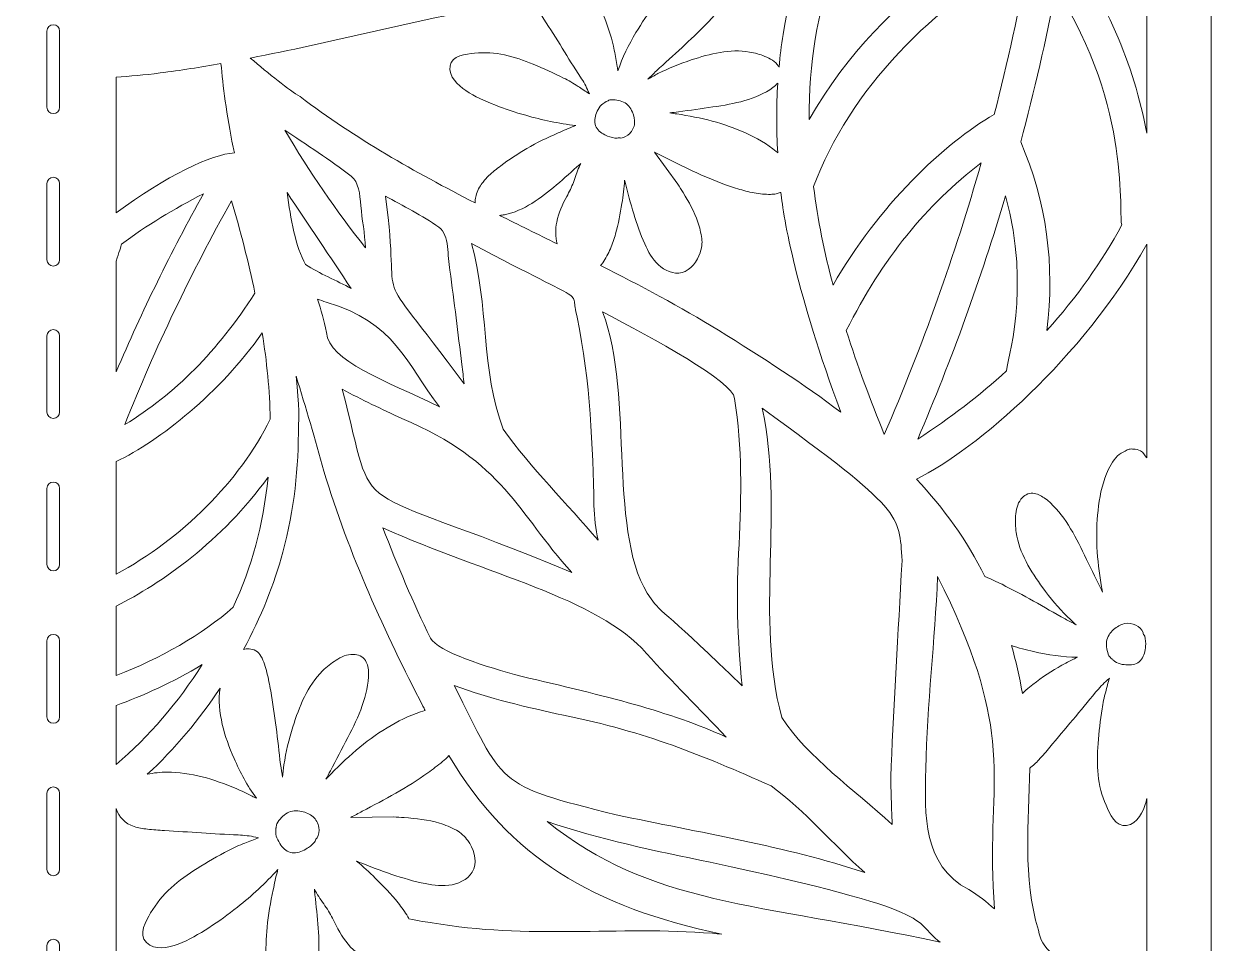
# Model space of a CAD drawing. Header units: inches. Extents: x 0 to 10, y -2 to 5.
# Drawn here: x 7.486 to 10.047, y 0.797 to 2.78 of the extents above; entities that cross this region are included whole.
import ezdxf

# ---------------------------------------------------------------- set-up
doc = ezdxf.new("R2010")
doc.units = ezdxf.units.IN
doc.header["$MEASUREMENT"] = 0
doc.layers.add('_U+0430_U+0440 2', color=7, linetype='Continuous')
doc.layers.add('_U+2018_U+043B_U+043E_U+0439_1', color=7, linetype='Continuous')

# ---------------------------------------------------------------- blocks, each defined once
blk = doc.blocks.new('block 3')
at = {"layer": '_U+0430_U+0440 2', "lineweight": 0}
for points in [[(7.5493, 2.586), (7.5568, 2.586), (7.5629, 2.5921), (7.5629, 2.5996), (7.5629, 2.5996), (7.5629, 2.764), (7.5629, 2.764), (7.5629, 2.7715), (7.5568, 2.7776), (7.5493, 2.7776), (7.5418, 2.7776), (7.5357, 2.7715), (7.5357, 2.764), (7.5357, 2.764), (7.5357, 2.5996), (7.5357, 2.5996), (7.5357, 2.5921), (7.5418, 2.586), (7.5493, 2.586)], [(7.5493, 2.2573), (7.5568, 2.2573), (7.5629, 2.2634), (7.5629, 2.2709), (7.5629, 2.2709), (7.5629, 2.4353), (7.5629, 2.4353), (7.5629, 2.4428), (7.5568, 2.4489), (7.5493, 2.4489), (7.5418, 2.4489), (7.5357, 2.4428), (7.5357, 2.4353), (7.5357, 2.4353), (7.5357, 2.2709), (7.5357, 2.2709), (7.5357, 2.2634), (7.5418, 2.2573), (7.5493, 2.2573)], [(7.5493, 1.9286), (7.5568, 1.9286), (7.5629, 1.9347), (7.5629, 1.9422), (7.5629, 1.9422), (7.5629, 2.1065), (7.5629, 2.1065), (7.5629, 2.1141), (7.5568, 2.1202), (7.5493, 2.1202), (7.5418, 2.1202), (7.5357, 2.1141), (7.5357, 2.1065), (7.5357, 2.1065), (7.5357, 1.9422), (7.5357, 1.9422), (7.5357, 1.9347), (7.5418, 1.9286), (7.5493, 1.9286)], [(7.5493, 1.5999), (7.5568, 1.5999), (7.5629, 1.606), (7.5629, 1.6135), (7.5629, 1.6135), (7.5629, 1.7778), (7.5629, 1.7778), (7.5629, 1.7853), (7.5568, 1.7914), (7.5493, 1.7914), (7.5418, 1.7914), (7.5357, 1.7853), (7.5357, 1.7778), (7.5357, 1.7778), (7.5357, 1.6135), (7.5357, 1.6135), (7.5357, 1.606), (7.5418, 1.5999), (7.5493, 1.5999)], [(7.5493, 1.2711), (7.5568, 1.2711), (7.5629, 1.2772), (7.5629, 1.2848), (7.5629, 1.2848), (7.5629, 1.4491), (7.5629, 1.4491), (7.5629, 1.4566), (7.5568, 1.4627), (7.5493, 1.4627), (7.5418, 1.4627), (7.5357, 1.4566), (7.5357, 1.4491), (7.5357, 1.4491), (7.5357, 1.2848), (7.5357, 1.2848), (7.5357, 1.2772), (7.5418, 1.2711), (7.5493, 1.2711)], [(7.5493, 0.9424), (7.5568, 0.9424), (7.5629, 0.9485), (7.5629, 0.9561), (7.5629, 0.9561), (7.5629, 1.1204), (7.5629, 1.1204), (7.5629, 1.1279), (7.5568, 1.134), (7.5493, 1.134), (7.5418, 1.134), (7.5357, 1.1279), (7.5357, 1.1204), (7.5357, 1.1204), (7.5357, 0.9561), (7.5357, 0.9561), (7.5357, 0.9485), (7.5418, 0.9424), (7.5493, 0.9424)], [(7.5493, 0.6137), (7.5568, 0.6137), (7.5629, 0.6198), (7.5629, 0.6273), (7.5629, 0.6273), (7.5629, 0.7917), (7.5629, 0.7917), (7.5629, 0.7992), (7.5568, 0.8053), (7.5493, 0.8053), (7.5418, 0.8053), (7.5357, 0.7992), (7.5357, 0.7917), (7.5357, 0.7917), (7.5357, 0.6273), (7.5357, 0.6273), (7.5357, 0.6198), (7.5418, 0.6137), (7.5493, 0.6137)]]:
    blk.add_open_spline(points, degree=3, knots=[0, 0, 0, 0, 1, 1, 1, 2, 2, 2, 3, 3, 3, 4, 4, 4, 5, 5, 5, 6, 6, 6, 6], dxfattribs=at)

msp = doc.modelspace()

# ---------------------------------------------------------------- linework, layer by layer
at = {"layer": '_U+2018_U+043B_U+043E_U+0439_1', "lineweight": 0}
msp.add_lwpolyline([(0.047, 5.0313), (0.047, -1.9687), (2.548, -1.9687), (2.548, -1.9687), (7.546, -1.9687), (7.546, -1.9687), (10.047, -1.9687), (10.047, 5.0313), (7.546, 5.0313), (7.546, 5.0313), (2.548, 5.0313), (2.548, 5.0313), (0.047, 5.0313)], dxfattribs=at)
for points, knots in [([(9.692, 3.1804), (9.6847, 3.1214), (9.6764, 3.0626), (9.6669, 3.0041), (9.6281, 3.0028), (9.3433, 2.8611), (9.1798, 2.5734), (9.1792, 2.6967), (9.1976, 2.8011), (9.2331, 2.9068), (9.3443, 3.0272), (9.522, 3.1329), (9.692, 3.1804)], [0, 0, 0, 0, 1, 1, 1, 2, 2, 2, 3, 3, 3, 4, 4, 4, 4]), ([(9.9081, 2.544), (9.8807, 2.6905), (9.8153, 2.8439), (9.7294, 2.9519), (9.743, 3.0315), (9.7545, 3.1116), (9.7641, 3.192), (9.8294, 3.1322), (9.8755, 3.06), (9.9081, 2.9921), (9.9081, 2.9921), (9.9081, 2.544), (9.9081, 2.544)], [0, 0, 0, 0, 1, 1, 1, 2, 2, 2, 3, 3, 3, 4, 4, 4, 4]), ([(8.7057, 2.8536), (8.7013, 2.8597), (8.6964, 2.8656), (8.6912, 2.8712), (8.8016, 2.9064), (8.9084, 2.9483), (9.0087, 2.9913), (9.1026, 3.0264), (9.1812, 3.0677), (9.2477, 3.1174), (9.1854, 2.9999), (9.1421, 2.8742), (9.1234, 2.7566), (9.1197, 2.7331), (9.1169, 2.7097), (9.1147, 2.6863), (9.1143, 2.687), (9.114, 2.6877), (9.1136, 2.6883), (9.1067, 2.6986), (9.0953, 2.705), (9.0841, 2.7095), (9.0736, 2.7137), (9.0626, 2.7169), (9.0514, 2.7188), (9.0089, 2.7262), (8.9657, 2.7149), (8.9255, 2.7018), (8.9008, 2.6938), (8.8767, 2.6842), (8.8537, 2.6722), (8.8463, 2.6684), (8.8389, 2.6644), (8.8318, 2.66), (8.8378, 2.6661), (8.844, 2.6721), (8.8502, 2.678), (8.8683, 2.6952), (8.8873, 2.7114), (8.9055, 2.7286), (8.9234, 2.7454), (8.9411, 2.7624), (8.9584, 2.7798), (8.967, 2.7886), (8.9755, 2.7975), (8.9833, 2.807), (8.9908, 2.8159), (8.9985, 2.825), (9.0032, 2.8358), (9.0053, 2.8405), (9.0068, 2.8454), (9.0064, 2.8506), (9.0061, 2.8552), (9.0038, 2.8597), (9.0016, 2.8636), (8.9987, 2.869), (8.994, 2.8731), (8.9883, 2.8752), (8.9854, 2.8763), (8.9821, 2.8768), (8.9791, 2.8775), (8.9762, 2.8782), (8.9732, 2.8792), (8.9703, 2.8796), (8.9648, 2.8803), (8.9589, 2.8798), (8.9534, 2.8794), (8.9481, 2.879), (8.9428, 2.8782), (8.9376, 2.877), (8.9261, 2.8744), (8.915, 2.8697), (8.9043, 2.8649), (8.882, 2.855), (8.8637, 2.8372), (8.8476, 2.8194), (8.8315, 2.8015), (8.8186, 2.7813), (8.8062, 2.7608), (8.7904, 2.7346), (8.7766, 2.7071), (8.7674, 2.6781), (8.7669, 2.6812), (8.7664, 2.6843), (8.7659, 2.6874), (8.7639, 2.6991), (8.7619, 2.7108), (8.7594, 2.7225), (8.7545, 2.7458), (8.7476, 2.769), (8.7389, 2.7913), (8.7304, 2.8132), (8.7196, 2.8345), (8.7057, 2.8536)], [0, 0, 0, 0, 1, 1, 1, 2, 2, 2, 3, 3, 3, 4, 4, 4, 5, 5, 5, 6, 6, 6, 7, 7, 7, 8, 8, 8, 9, 9, 9, 10, 10, 10, 11, 11, 11, 12, 12, 12, 13, 13, 13, 14, 14, 14, 15, 15, 15, 16, 16, 16, 17, 17, 17, 18, 18, 18, 19, 19, 19, 20, 20, 20, 21, 21, 21, 22, 22, 22, 23, 23, 23, 24, 24, 24, 25, 25, 25, 26, 26, 26, 27, 27, 27, 28, 28, 28, 29, 29, 29, 30, 30, 30, 31, 31, 31, 31]), ([(9.5789, 2.584), (9.4732, 2.5246), (9.3267, 2.3851), (9.2313, 2.2159), (9.2126, 2.2862), (9.198, 2.3572), (9.1892, 2.4288), (9.2654, 2.6335), (9.4484, 2.8281), (9.6533, 2.9241), (9.6327, 2.8098), (9.6079, 2.6964), (9.5789, 2.584)], [0, 0, 0, 0, 1, 1, 1, 2, 2, 2, 3, 3, 3, 4, 4, 4, 4]), ([(9.636, 2.5251), (9.6653, 2.6343), (9.6906, 2.7445), (9.712, 2.8556), (9.8775, 2.5979), (9.8458, 2.3636), (9.8541, 2.3462), (9.811, 2.2658), (9.7567, 2.1894), (9.6923, 2.1183), (9.7105, 2.2586), (9.6915, 2.3971), (9.636, 2.5251)], [0, 0, 0, 0, 1, 1, 1, 2, 2, 2, 3, 3, 3, 4, 4, 4, 4]), ([(7.9744, 2.7057), (8.1452, 2.7389), (8.3148, 2.7826), (8.4891, 2.8164), (8.5199, 2.8232), (8.5504, 2.8309), (8.5809, 2.8391), (8.5834, 2.8322), (8.5866, 2.8255), (8.5903, 2.8191), (8.5959, 2.8093), (8.6017, 2.7995), (8.6078, 2.7899), (8.621, 2.7689), (8.6343, 2.7481), (8.6472, 2.727), (8.6599, 2.706), (8.6733, 2.6855), (8.6866, 2.6649), (8.6929, 2.655), (8.6988, 2.6448), (8.7034, 2.6339), (8.7042, 2.6322), (8.7049, 2.6305), (8.7057, 2.6289), (8.6975, 2.6341), (8.6893, 2.6393), (8.6812, 2.6447), (8.6712, 2.6514), (8.6609, 2.6576), (8.65, 2.6628), (8.6284, 2.6733), (8.6067, 2.6839), (8.5844, 2.6927), (8.5643, 2.7006), (8.5439, 2.7078), (8.5229, 2.7125), (8.5016, 2.7172), (8.4798, 2.7184), (8.4581, 2.7163), (8.44, 2.7146), (8.4085, 2.7119), (8.4051, 2.6888), (8.4017, 2.6658), (8.4221, 2.6472), (8.4392, 2.6356), (8.4584, 2.6226), (8.4803, 2.6135), (8.5017, 2.6049), (8.5235, 2.5962), (8.5458, 2.5887), (8.5685, 2.5823), (8.6039, 2.5722), (8.6399, 2.5648), (8.6764, 2.5603), (8.6752, 2.5598), (8.6741, 2.5594), (8.6729, 2.559), (8.6612, 2.5546), (8.6497, 2.5494), (8.6382, 2.5444), (8.6151, 2.5342), (8.5923, 2.5234), (8.5706, 2.5107), (8.5511, 2.4994), (8.5323, 2.4868), (8.5144, 2.4731), (8.5057, 2.4664), (8.4966, 2.4598), (8.4888, 2.4522), (8.4845, 2.4481), (8.48, 2.4435), (8.4768, 2.4384), (8.4743, 2.4346), (8.4709, 2.4314), (8.4687, 2.4273), (8.4661, 2.4227), (8.4643, 2.4177), (8.4625, 2.4127), (8.461, 2.4087), (8.4598, 2.4045), (8.4593, 2.4002), (8.4591, 2.3979), (8.4591, 2.3956), (8.4594, 2.3933), (8.3298, 2.4597), (8.2022, 2.5314), (8.0817, 2.6227), (8.059, 2.636), (8.0134, 2.6729), (7.9744, 2.7057)], [0, 0, 0, 0, 1, 1, 1, 2, 2, 2, 3, 3, 3, 4, 4, 4, 5, 5, 5, 6, 6, 6, 7, 7, 7, 8, 8, 8, 9, 9, 9, 10, 10, 10, 11, 11, 11, 12, 12, 12, 13, 13, 13, 14, 14, 14, 15, 15, 15, 16, 16, 16, 17, 17, 17, 18, 18, 18, 19, 19, 19, 20, 20, 20, 21, 21, 21, 22, 22, 22, 23, 23, 23, 24, 24, 24, 25, 25, 25, 26, 26, 26, 27, 27, 27, 28, 28, 28, 29, 29, 29, 30, 30, 30, 30]), ([(7.685, 2.6645), (7.7144, 2.6665), (7.7463, 2.6693), (7.7797, 2.6737), (7.8237, 2.6793), (7.8674, 2.6862), (7.9111, 2.6939), (7.9153, 2.6478), (7.923, 2.5834), (7.9374, 2.5136), (7.9383, 2.5094), (7.9392, 2.5053), (7.9401, 2.5011), (7.8916, 2.4989), (7.7926, 2.4516), (7.685, 2.3717), (7.685, 2.3717), (7.685, 2.6645), (7.685, 2.6645)], [0, 0, 0, 0, 1, 1, 1, 2, 2, 2, 3, 3, 3, 4, 4, 4, 5, 5, 5, 6, 6, 6, 6]), ([(9.1121, 2.5012), (9.111, 2.5022), (9.1099, 2.5033), (9.1087, 2.5043), (9.089, 2.521), (9.0658, 2.5336), (9.0423, 2.5442), (9.0191, 2.5546), (8.9952, 2.5632), (8.9707, 2.5698), (8.9455, 2.5765), (8.92, 2.5814), (8.8943, 2.5853), (8.8893, 2.586), (8.8843, 2.5868), (8.8793, 2.5876), (8.8854, 2.5883), (8.8916, 2.589), (8.8978, 2.5898), (8.9226, 2.5932), (8.9474, 2.597), (8.9722, 2.6004), (8.9954, 2.6037), (9.0185, 2.6075), (9.041, 2.6141), (9.0621, 2.6202), (9.0836, 2.6289), (9.1014, 2.642), (9.1053, 2.6449), (9.1089, 2.6482), (9.112, 2.652), (9.1088, 2.6014), (9.109, 2.5512), (9.1121, 2.5012)], [0, 0, 0, 0, 1, 1, 1, 2, 2, 2, 3, 3, 3, 4, 4, 4, 5, 5, 5, 6, 6, 6, 7, 7, 7, 8, 8, 8, 9, 9, 9, 10, 10, 10, 11, 11, 11, 11]), ([(8.8032, 2.5647), (8.8024, 2.5568), (8.7984, 2.5489), (8.7926, 2.543), (8.7873, 2.5376), (8.7811, 2.5345), (8.7739, 2.5332), (8.7714, 2.5343), (8.7683, 2.5341), (8.7658, 2.5327), (8.7589, 2.5329), (8.7517, 2.5347), (8.7451, 2.5375), (8.7368, 2.541), (8.7279, 2.5462), (8.7222, 2.5537), (8.7165, 2.5611), (8.7161, 2.5715), (8.7187, 2.5804), (8.7215, 2.5899), (8.7265, 2.6013), (8.7347, 2.6071), (8.736, 2.608), (8.7374, 2.6089), (8.7388, 2.6098), (8.7395, 2.6102), (8.7402, 2.6107), (8.7409, 2.6112), (8.7411, 2.6113), (8.7417, 2.6116), (8.742, 2.6118), (8.7434, 2.6125), (8.7449, 2.6132), (8.7463, 2.6139), (8.7474, 2.6144), (8.7485, 2.6149), (8.7497, 2.6154), (8.76, 2.6163), (8.7702, 2.6152), (8.7795, 2.6107), (8.788, 2.6066), (8.7946, 2.5987), (8.7984, 2.5894), (8.8017, 2.5815), (8.804, 2.5728), (8.8032, 2.5647)], [0, 0, 0, 0, 1, 1, 1, 2, 2, 2, 3, 3, 3, 4, 4, 4, 5, 5, 5, 6, 6, 6, 7, 7, 7, 8, 8, 8, 9, 9, 9, 10, 10, 10, 11, 11, 11, 12, 12, 12, 13, 13, 13, 14, 14, 14, 15, 15, 15, 15]), ([(8.0485, 2.5506), (8.0947, 2.5196), (8.147, 2.4859), (8.1917, 2.4511), (8.2084, 2.4381), (8.2106, 2.4132), (8.2128, 2.3868), (8.2153, 2.3584), (8.2214, 2.3271), (8.2227, 2.2963), (8.1599, 2.376), (8.1024, 2.4598), (8.0485, 2.5506)], [0, 0, 0, 0, 1, 1, 1, 2, 2, 2, 3, 3, 3, 4, 4, 4, 4]), ([(9.1153, 2.4152), (9.1165, 2.4155), (9.1176, 2.4159), (9.1187, 2.4162), (9.1242, 2.3615), (9.1525, 2.1973), (9.2482, 1.9419), (9.1687, 2.0023), (9.08, 2.0594), (8.9842, 2.1186), (8.901, 2.1698), (8.8156, 2.2151), (8.7295, 2.2585), (8.7314, 2.2603), (8.7333, 2.2623), (8.7348, 2.2643), (8.7382, 2.2688), (8.7407, 2.2741), (8.7434, 2.279), (8.7462, 2.2841), (8.7489, 2.2893), (8.7511, 2.2947), (8.7555, 2.305), (8.7591, 2.3158), (8.7622, 2.3266), (8.7684, 2.3481), (8.7724, 2.3702), (8.7759, 2.3922), (8.7786, 2.4088), (8.7806, 2.4255), (8.7816, 2.4422), (8.7819, 2.4408), (8.7823, 2.4395), (8.7826, 2.4381), (8.7886, 2.4153), (8.7945, 2.3925), (8.8013, 2.3699), (8.808, 2.3478), (8.8156, 2.3259), (8.825, 2.3048), (8.8324, 2.2884), (8.8414, 2.2726), (8.8545, 2.2601), (8.8675, 2.2478), (8.8874, 2.2381), (8.9057, 2.2432), (8.9246, 2.2485), (8.9387, 2.268), (8.9446, 2.286), (8.9477, 2.2954), (8.9496, 2.3066), (8.9481, 2.3165), (8.9461, 2.3285), (8.9439, 2.3405), (8.9399, 2.3521), (8.9323, 2.3745), (8.92, 2.3957), (8.9077, 2.4158), (8.9041, 2.4218), (8.9003, 2.4279), (8.8965, 2.4338), (8.8965, 2.4338), (8.8462, 2.5026), (8.8462, 2.5026), (8.8538, 2.4986), (8.8615, 2.4949), (8.8692, 2.4912), (8.9147, 2.4688), (8.9599, 2.4457), (9.0082, 2.4295), (9.0197, 2.4256), (9.0314, 2.422), (9.0432, 2.4188), (9.0551, 2.4156), (9.067, 2.4141), (9.0792, 2.4126), (9.085, 2.4119), (9.0908, 2.4117), (9.0966, 2.4119), (9.0996, 2.412), (9.1028, 2.4121), (9.1058, 2.4126), (9.1091, 2.4131), (9.1122, 2.4143), (9.1153, 2.4152)], [0, 0, 0, 0, 1, 1, 1, 2, 2, 2, 3, 3, 3, 4, 4, 4, 5, 5, 5, 6, 6, 6, 7, 7, 7, 8, 8, 8, 9, 9, 9, 10, 10, 10, 11, 11, 11, 12, 12, 12, 13, 13, 13, 14, 14, 14, 15, 15, 15, 16, 16, 16, 17, 17, 17, 18, 18, 18, 19, 19, 19, 20, 20, 20, 21, 21, 21, 22, 22, 22, 23, 23, 23, 24, 24, 24, 25, 25, 25, 26, 26, 26, 27, 27, 27, 28, 28, 28, 28]), ([(8.636, 2.3051), (8.5947, 2.3255), (8.5533, 2.3459), (8.5121, 2.3665), (8.5157, 2.3668), (8.5192, 2.3672), (8.5226, 2.3678), (8.5437, 2.3718), (8.5633, 2.3814), (8.5815, 2.3924), (8.6005, 2.4039), (8.618, 2.4178), (8.6348, 2.4322), (8.6517, 2.4468), (8.6683, 2.4617), (8.685, 2.4765), (8.6858, 2.4771), (8.6865, 2.4778), (8.6873, 2.4785), (8.6859, 2.476), (8.6847, 2.4735), (8.6835, 2.4708), (8.6787, 2.4601), (8.6753, 2.4488), (8.6712, 2.4377), (8.6673, 2.4273), (8.6623, 2.4173), (8.6571, 2.4075), (8.6476, 2.3896), (8.6392, 2.3721), (8.6353, 2.3521), (8.6323, 2.3365), (8.6326, 2.3206), (8.636, 2.3051)], [0, 0, 0, 0, 1, 1, 1, 2, 2, 2, 3, 3, 3, 4, 4, 4, 5, 5, 5, 6, 6, 6, 7, 7, 7, 8, 8, 8, 9, 9, 9, 10, 10, 10, 11, 11, 11, 11]), ([(9.3417, 1.8941), (9.3119, 1.9676), (9.2839, 2.0424), (9.2598, 2.1182), (9.3381, 2.2734), (9.4327, 2.3896), (9.5507, 2.4797), (9.4943, 2.2807), (9.4246, 2.0853), (9.3417, 1.8941)], [0, 0, 0, 0, 1, 1, 1, 2, 2, 2, 3, 3, 3, 3]), ([(7.685, 2.2676), (7.6911, 2.2873), (7.6958, 2.3001), (7.6962, 2.3042), (7.7505, 2.3444), (7.8097, 2.3809), (7.8733, 2.4132), (7.8036, 2.2881), (7.7408, 2.1599), (7.685, 2.0291), (7.685, 2.0291), (7.685, 2.2676), (7.685, 2.2676)], [0, 0, 0, 0, 1, 1, 1, 2, 2, 2, 3, 3, 3, 4, 4, 4, 4]), ([(8.192, 2.2088), (8.1612, 2.2258), (8.1232, 2.2408), (8.0937, 2.2607), (8.0721, 2.2977), (8.0611, 2.3601), (8.0537, 2.4156), (8.098, 2.3496), (8.1476, 2.275), (8.192, 2.2088)], [0, 0, 0, 0, 1, 1, 1, 2, 2, 2, 3, 3, 3, 3]), ([(8.2657, 2.4083), (8.3025, 2.3882), (8.3461, 2.3653), (8.3809, 2.3411), (8.4056, 2.3228), (8.3981, 2.2798), (8.4049, 2.2481), (8.4144, 2.1784), (8.4224, 2.1128), (8.4306, 2.0448), (8.4323, 2.0311), (8.434, 2.0171), (8.4357, 2.0031), (8.2218, 2.2908), (8.3037, 2.1351), (8.2657, 2.4083)], [0, 0, 0, 0, 1, 1, 1, 2, 2, 2, 3, 3, 3, 4, 4, 4, 5, 5, 5, 5]), ([(9.6054, 2.0311), (9.5475, 1.9782), (9.4834, 1.929), (9.4138, 1.884), (9.4874, 2.0556), (9.5506, 2.2306), (9.6031, 2.4084), (9.6598, 2.2062), (9.605, 2.0485), (9.6054, 2.0311)], [0, 0, 0, 0, 1, 1, 1, 2, 2, 2, 3, 3, 3, 3]), ([(7.9844, 2.1991), (7.9036, 2.0731), (7.8124, 1.9819), (7.7034, 1.9152), (7.7692, 2.0806), (7.8462, 2.2418), (7.9341, 2.3982), (7.9531, 2.3327), (7.9705, 2.2661), (7.9844, 2.1991)], [0, 0, 0, 0, 1, 1, 1, 2, 2, 2, 3, 3, 3, 3]), ([(8.7155, 1.741), (8.7159, 1.7151), (8.7201, 1.6902), (8.7243, 1.6661), (8.658, 1.7441), (8.5796, 1.822), (8.5199, 1.9053), (8.4718, 2.0311), (8.4887, 2.1762), (8.4514, 2.3056), (8.7239, 2.1608), (8.659, 2.2152), (8.6794, 2.1471), (8.7079, 2.007), (8.7133, 1.8659), (8.7155, 1.741)], [0, 0, 0, 0, 1, 1, 1, 2, 2, 2, 3, 3, 3, 4, 4, 4, 5, 5, 5, 5]), ([(9.9081, 1.8434), (9.9079, 1.8436), (9.9077, 1.8439), (9.9075, 1.8442), (9.9038, 1.8496), (9.9004, 1.8551), (9.8946, 1.8586), (9.8897, 1.8615), (9.8845, 1.8625), (9.879, 1.8622), (9.8761, 1.8627), (9.8732, 1.8629), (9.8702, 1.8623), (9.8665, 1.8616), (9.8642, 1.8598), (9.861, 1.8581), (9.8553, 1.855), (9.8496, 1.8523), (9.8449, 1.8476), (9.8342, 1.8369), (9.8267, 1.8227), (9.8211, 1.8089), (9.8108, 1.7839), (9.8057, 1.7568), (9.8029, 1.7301), (9.8, 1.7037), (9.7991, 1.6772), (9.8005, 1.6507), (9.8019, 1.6235), (9.8053, 1.5966), (9.8097, 1.5698), (9.8106, 1.5646), (9.8114, 1.5594), (9.8123, 1.5542), (9.8096, 1.5601), (9.8069, 1.566), (9.8041, 1.5718), (9.7927, 1.5954), (9.781, 1.6188), (9.7695, 1.6423), (9.7588, 1.6643), (9.7475, 1.686), (9.7338, 1.7063), (9.7209, 1.7253), (9.7054, 1.7438), (9.6866, 1.7572), (9.6795, 1.7623), (9.6712, 1.7666), (9.6623, 1.7672), (9.6518, 1.768), (9.6429, 1.7625), (9.6366, 1.7544), (9.6286, 1.7443), (9.6259, 1.7309), (9.6251, 1.7183), (9.6242, 1.7065), (9.6246, 1.6945), (9.6263, 1.6828), (9.6327, 1.6382), (9.6578, 1.5989), (9.6838, 1.5632), (9.6997, 1.5413), (9.7171, 1.5204), (9.7364, 1.5015), (9.7426, 1.4954), (9.7489, 1.4894), (9.7556, 1.4837), (9.7476, 1.4877), (9.7396, 1.4918), (9.7318, 1.4961), (9.7088, 1.5086), (9.6866, 1.5222), (9.6636, 1.5348), (9.6412, 1.5471), (9.6185, 1.5592), (9.5957, 1.5708), (9.5842, 1.5765), (9.5726, 1.582), (9.5607, 1.5868), (9.5601, 1.587), (9.5595, 1.5872), (9.559, 1.5875), (9.5198, 1.6664), (9.4699, 1.735), (9.4111, 1.7976), (9.5418, 1.8628), (9.7673, 2.0554), (9.9081, 2.3042), (9.9081, 2.3042), (9.9081, 1.8434), (9.9081, 1.8434)], [0, 0, 0, 0, 1, 1, 1, 2, 2, 2, 3, 3, 3, 4, 4, 4, 5, 5, 5, 6, 6, 6, 7, 7, 7, 8, 8, 8, 9, 9, 9, 10, 10, 10, 11, 11, 11, 12, 12, 12, 13, 13, 13, 14, 14, 14, 15, 15, 15, 16, 16, 16, 17, 17, 17, 18, 18, 18, 19, 19, 19, 20, 20, 20, 21, 21, 21, 22, 22, 22, 23, 23, 23, 24, 24, 24, 25, 25, 25, 26, 26, 26, 27, 27, 27, 28, 28, 28, 29, 29, 29, 30, 30, 30, 30]), ([(8.3822, 1.9538), (8.2654, 2.01), (8.1439, 2.0525), (8.1385, 2.114), (8.1325, 2.1409), (8.1276, 2.1616), (8.1194, 2.186), (8.1254, 2.1838), (8.1317, 2.1815), (8.138, 2.1792), (8.2857, 2.1372), (8.3113, 2.0464), (8.3822, 1.9538)], [0, 0, 0, 0, 1, 1, 1, 2, 2, 2, 3, 3, 3, 4, 4, 4, 4]), ([(9.0353, 1.3516), (8.8851, 1.4993), (8.8552, 1.5131), (8.839, 1.5393), (8.7432, 1.6685), (8.8033, 1.9771), (8.7342, 2.1585), (8.8417, 2.1021), (9.0161, 2.0079), (9.0188, 1.9718), (9.0361, 1.8639), (9.0331, 1.7626), (9.0285, 1.6569), (9.0221, 1.5549), (9.0247, 1.4536), (9.0353, 1.3516)], [0, 0, 0, 0, 1, 1, 1, 2, 2, 2, 3, 3, 3, 4, 4, 4, 5, 5, 5, 5]), ([(7.685, 1.8354), (7.7798, 1.881), (7.9084, 1.9834), (8.0002, 2.1129), (8.01, 2.051), (8.0162, 1.9889), (8.0174, 1.9268), (7.9508, 1.7921), (7.8262, 1.6691), (7.685, 1.5924), (7.685, 1.5924), (7.685, 1.8354), (7.685, 1.8354)], [0, 0, 0, 0, 1, 1, 1, 2, 2, 2, 3, 3, 3, 4, 4, 4, 4]), ([(7.9596, 1.4303), (7.9972, 1.4996), (8.0263, 1.5712), (8.0448, 1.6404), (8.0691, 1.7315), (8.0788, 1.8232), (8.078, 1.9146), (8.0794, 1.9199), (8.0801, 1.9556), (8.0733, 2.0198), (8.0939, 1.952), (8.1143, 1.8839), (8.1331, 1.8149), (8.1868, 1.6358), (8.266, 1.4637), (8.3468, 1.3083), (8.3483, 1.305), (8.3499, 1.3018), (8.3514, 1.2986), (8.3256, 1.2916), (8.3011, 1.2798), (8.2781, 1.2664), (8.2544, 1.2526), (8.2318, 1.2371), (8.2105, 1.2197), (8.1888, 1.2019), (8.1685, 1.1825), (8.1489, 1.1624), (8.1451, 1.1585), (8.1412, 1.1546), (8.1374, 1.1507), (8.1407, 1.1565), (8.1439, 1.1624), (8.1471, 1.1683), (8.1597, 1.1922), (8.172, 1.2163), (8.1845, 1.2403), (8.1963, 1.2627), (8.2075, 1.2854), (8.2159, 1.3093), (8.2238, 1.3317), (8.2297, 1.356), (8.2293, 1.3799), (8.2292, 1.3889), (8.2277, 1.3984), (8.2228, 1.4062), (8.2169, 1.4154), (8.2069, 1.4193), (8.1964, 1.4197), (8.183, 1.4202), (8.1702, 1.4141), (8.1592, 1.4071), (8.1488, 1.4005), (8.1391, 1.3929), (8.1304, 1.3843), (8.0972, 1.3517), (8.0799, 1.3066), (8.0661, 1.2631), (8.0577, 1.2364), (8.0509, 1.2092), (8.047, 1.1814), (8.0458, 1.1726), (8.0446, 1.1636), (8.0439, 1.1546), (8.0423, 1.1637), (8.041, 1.1729), (8.0397, 1.182), (8.036, 1.2088), (8.0337, 1.2357), (8.0301, 1.2624), (8.0265, 1.2887), (8.0228, 1.315), (8.0183, 1.3411), (8.0161, 1.3541), (8.0135, 1.3671), (8.0102, 1.38), (8.007, 1.3922), (8.0038, 1.4046), (7.9974, 1.4156), (7.9946, 1.4204), (7.9912, 1.4247), (7.9864, 1.4277), (7.9821, 1.4303), (7.9768, 1.4311), (7.9719, 1.4317), (7.9677, 1.4322), (7.9636, 1.4317), (7.9596, 1.4303)], [0, 0, 0, 0, 1, 1, 1, 2, 2, 2, 3, 3, 3, 4, 4, 4, 5, 5, 5, 6, 6, 6, 7, 7, 7, 8, 8, 8, 9, 9, 9, 10, 10, 10, 11, 11, 11, 12, 12, 12, 13, 13, 13, 14, 14, 14, 15, 15, 15, 16, 16, 16, 17, 17, 17, 18, 18, 18, 19, 19, 19, 20, 20, 20, 21, 21, 21, 22, 22, 22, 23, 23, 23, 24, 24, 24, 25, 25, 25, 26, 26, 26, 27, 27, 27, 28, 28, 28, 29, 29, 29, 29]), ([(8.6677, 1.5965), (8.1665, 1.8048), (8.2506, 1.6947), (8.1727, 1.9915), (8.2148, 1.9687), (8.2585, 1.9483), (8.3012, 1.9284), (8.5223, 1.8354), (8.5499, 1.7257), (8.6677, 1.5965)], [0, 0, 0, 0, 1, 1, 1, 2, 2, 2, 3, 3, 3, 3]), ([(9.3801, 1.622), (9.3717, 1.4592), (9.362, 1.3186), (9.3567, 1.179), (9.355, 1.1382), (9.3573, 1.0956), (9.3589, 1.0528), (9.2756, 1.1288), (9.1771, 1.1976), (9.1205, 1.2834), (9.0629, 1.504), (9.1262, 1.7314), (9.0782, 1.951), (9.3838, 1.7277), (9.3739, 1.7225), (9.3801, 1.622)], [0, 0, 0, 0, 1, 1, 1, 2, 2, 2, 3, 3, 3, 4, 4, 4, 5, 5, 5, 5]), ([(7.685, 1.5237), (7.7818, 1.5731), (7.9135, 1.6633), (8.0127, 1.8022), (8.0022, 1.6966), (7.9772, 1.6087), (7.9375, 1.5214), (7.8701, 1.462), (7.7801, 1.4105), (7.685, 1.374), (7.685, 1.374), (7.685, 1.5237), (7.685, 1.5237)], [0, 0, 0, 0, 1, 1, 1, 2, 2, 2, 3, 3, 3, 4, 4, 4, 4]), ([(8.2605, 1.6926), (8.482, 1.592), (8.7237, 1.5429), (8.8291, 1.4216), (8.8848, 1.3599), (8.9432, 1.3015), (9.0009, 1.2415), (8.8788, 1.2965), (8.7432, 1.3296), (8.5581, 1.3725), (8.4839, 1.3925), (8.3789, 1.4252), (8.3629, 1.455), (8.3262, 1.5298), (8.2911, 1.612), (8.2605, 1.6926)], [0, 0, 0, 0, 1, 1, 1, 2, 2, 2, 3, 3, 3, 4, 4, 4, 5, 5, 5, 5]), ([(9.5796, 0.8707), (9.5627, 0.8855), (9.5452, 0.9005), (9.5239, 0.9123), (9.424, 0.9661), (9.429, 1.0721), (9.4313, 1.1728), (9.4346, 1.3135), (9.4505, 1.448), (9.4569, 1.5878), (9.5368, 1.4287), (9.5658, 1.3236), (9.5751, 1.2328), (9.5751, 1.2328), (9.578, 1.1929), (9.578, 1.1929), (9.5826, 1.094), (9.5681, 1.0058), (9.5796, 0.8707)], [0, 0, 0, 0, 1, 1, 1, 2, 2, 2, 3, 3, 3, 4, 4, 4, 5, 5, 5, 6, 6, 6, 6]), ([(9.8214, 1.4476), (9.8228, 1.4574), (9.8285, 1.4665), (9.8365, 1.4733), (9.8433, 1.4791), (9.8512, 1.4842), (9.8596, 1.486), (9.8677, 1.4877), (9.8768, 1.4863), (9.8845, 1.4825), (9.8916, 1.4789), (9.8967, 1.4737), (9.9003, 1.467), (9.9, 1.4642), (9.9013, 1.4612), (9.9034, 1.4592), (9.9055, 1.4522), (9.9059, 1.4445), (9.9053, 1.4371), (9.9045, 1.4276), (9.9022, 1.4171), (9.8966, 1.4091), (9.8911, 1.401), (9.8809, 1.3973), (9.8711, 1.397), (9.8609, 1.3967), (9.8479, 1.3981), (9.8394, 1.4043), (9.8381, 1.4053), (9.8368, 1.4064), (9.8355, 1.4075), (9.8348, 1.408), (9.8341, 1.4086), (9.8334, 1.4092), (9.8333, 1.4093), (9.8327, 1.4098), (9.8325, 1.41), (9.8313, 1.4112), (9.8302, 1.4124), (9.829, 1.4137), (9.8282, 1.4145), (9.8273, 1.4155), (9.8264, 1.4165), (9.8221, 1.4264), (9.82, 1.4369), (9.8214, 1.4476)], [0, 0, 0, 0, 1, 1, 1, 2, 2, 2, 3, 3, 3, 4, 4, 4, 5, 5, 5, 6, 6, 6, 7, 7, 7, 8, 8, 8, 9, 9, 9, 10, 10, 10, 11, 11, 11, 12, 12, 12, 13, 13, 13, 14, 14, 14, 15, 15, 15, 15]), ([(9.6637, 1.4258), (9.6948, 1.4185), (9.7265, 1.4136), (9.7583, 1.4139), (9.7554, 1.4124), (9.7525, 1.4108), (9.7496, 1.4093), (9.7386, 1.4037), (9.7276, 1.3979), (9.7168, 1.3917), (9.6952, 1.3792), (9.6744, 1.3649), (9.6551, 1.3491), (9.6498, 1.3448), (9.6446, 1.3403), (9.6396, 1.3356), (9.6333, 1.3718), (9.6254, 1.4061), (9.616, 1.4389), (9.6317, 1.4337), (9.6476, 1.4295), (9.6637, 1.4258)], [0, 0, 0, 0, 1, 1, 1, 2, 2, 2, 3, 3, 3, 4, 4, 4, 5, 5, 5, 6, 6, 6, 7, 7, 7, 7]), ([(7.685, 1.3096), (7.7421, 1.3302), (7.8069, 1.3589), (7.8708, 1.398), (7.8194, 1.3169), (7.7559, 1.242), (7.685, 1.1822), (7.685, 1.1822), (7.685, 1.3096), (7.685, 1.3096)], [0, 0, 0, 0, 1, 1, 1, 2, 2, 2, 3, 3, 3, 3]), ([(9.9081, 0.6119), (9.6826, 0.7864), (9.6849, 0.7816), (9.6742, 0.8248), (9.6397, 0.9397), (9.6539, 1.0565), (9.6554, 1.1742), (9.6628, 1.1794), (9.6692, 1.1859), (9.6753, 1.1925), (9.6833, 1.2013), (9.6911, 1.2102), (9.6987, 1.2193), (9.7153, 1.2392), (9.7317, 1.2591), (9.7486, 1.2787), (9.7653, 1.2981), (9.7813, 1.3181), (9.7976, 1.3379), (9.8054, 1.3474), (9.8136, 1.3565), (9.8229, 1.3646), (9.8244, 1.3659), (9.8258, 1.3672), (9.8272, 1.3685), (9.8246, 1.3587), (9.8221, 1.3488), (9.8193, 1.3391), (9.8159, 1.3269), (9.8131, 1.3147), (9.8114, 1.3022), (9.808, 1.2773), (9.8044, 1.2524), (9.8028, 1.2274), (9.8014, 1.2049), (9.8008, 1.1824), (9.803, 1.1599), (9.8052, 1.1372), (9.811, 1.1153), (9.8201, 1.0944), (9.8277, 1.077), (9.8405, 1.0466), (9.8645, 1.0506), (9.8885, 1.0547), (9.9004, 1.0809), (9.9064, 1.1016), (9.907, 1.104), (9.9075, 1.1064), (9.9081, 1.1087), (9.9081, 1.1087), (9.9081, 0.6119), (9.9081, 0.6119)], [0, 0, 0, 0, 1, 1, 1, 2, 2, 2, 3, 3, 3, 4, 4, 4, 5, 5, 5, 6, 6, 6, 7, 7, 7, 8, 8, 8, 9, 9, 9, 10, 10, 10, 11, 11, 11, 12, 12, 12, 13, 13, 13, 14, 14, 14, 15, 15, 15, 16, 16, 16, 17, 17, 17, 17]), ([(7.9139, 1.2687), (7.9195, 1.2433), (7.9291, 1.2193), (7.9393, 1.1955), (7.9523, 1.1652), (7.9678, 1.1357), (7.9875, 1.1095), (7.9845, 1.111), (7.9814, 1.1124), (7.9784, 1.1139), (7.9669, 1.1196), (7.9553, 1.1252), (7.9436, 1.1303), (7.9199, 1.1407), (7.8952, 1.1492), (7.8702, 1.1556), (7.8455, 1.1619), (7.8201, 1.1658), (7.7946, 1.1657), (7.7806, 1.1656), (7.7661, 1.1643), (7.7522, 1.161), (7.8113, 1.2154), (7.8645, 1.279), (7.9096, 1.3471), (7.9096, 1.3471), (7.9096, 1.3471), (7.9096, 1.3471), (7.9043, 1.3213), (7.9083, 1.294), (7.9139, 1.2687)], [0, 0, 0, 0, 1, 1, 1, 2, 2, 2, 3, 3, 3, 4, 4, 4, 5, 5, 5, 6, 6, 6, 7, 7, 7, 8, 8, 8, 9, 9, 9, 10, 10, 10, 10]), ([(8.4144, 1.3528), (8.4886, 1.3242), (8.5703, 1.3061), (8.6496, 1.2884), (8.8315, 1.2517), (8.9454, 1.203), (9.098, 1.136), (9.1721, 1.082), (9.2302, 1.0098), (9.2995, 0.9495), (9.1295, 1.0054), (8.9413, 1.036), (8.7635, 1.0738), (8.4989, 1.1385), (8.5217, 1.1399), (8.4144, 1.3528)], [0, 0, 0, 0, 1, 1, 1, 2, 2, 2, 3, 3, 3, 4, 4, 4, 5, 5, 5, 5]), ([(8.4434, 1.0183), (8.437, 1.0269), (8.4285, 1.0356), (8.4188, 1.0405), (8.407, 1.0464), (8.3951, 1.052), (8.3824, 1.0558), (8.3579, 1.0632), (8.3316, 1.0657), (8.3062, 1.0676), (8.2986, 1.0682), (8.291, 1.0687), (8.2833, 1.0691), (8.2833, 1.0691), (8.1913, 1.0682), (8.1913, 1.0682), (8.1995, 1.0724), (8.2076, 1.0768), (8.2157, 1.0812), (8.2641, 1.107), (8.3128, 1.1322), (8.3574, 1.1643), (8.3681, 1.1721), (8.3786, 1.18), (8.3888, 1.1884), (8.3938, 1.1925), (8.3984, 1.1968), (8.4029, 1.2013), (8.5338, 0.9815), (8.7121, 0.8751), (8.9913, 0.8164), (8.9846, 0.817), (8.9779, 0.8176), (8.9711, 0.8181), (8.7683, 0.8344), (8.5715, 0.8043), (8.3663, 0.8409), (8.3558, 0.8415), (8.3368, 0.845), (8.3166, 0.8493), (8.3157, 0.8508), (8.315, 0.8525), (8.3141, 0.854), (8.3077, 0.8643), (8.3006, 0.8743), (8.293, 0.8838), (8.278, 0.9028), (8.2612, 0.9202), (8.244, 0.9371), (8.2311, 0.9498), (8.2178, 0.9621), (8.2037, 0.9735), (8.2051, 0.973), (8.2065, 0.9724), (8.2079, 0.9719), (8.2317, 0.9627), (8.2554, 0.9535), (8.2796, 0.9453), (8.3032, 0.9372), (8.3272, 0.9302), (8.3517, 0.9252), (8.3706, 0.9213), (8.3903, 0.9193), (8.4094, 0.923), (8.4285, 0.9266), (8.4494, 0.9379), (8.4565, 0.9572), (8.4638, 0.9772), (8.4554, 1.0018), (8.4434, 1.0183)], [0, 0, 0, 0, 1, 1, 1, 2, 2, 2, 3, 3, 3, 4, 4, 4, 5, 5, 5, 6, 6, 6, 7, 7, 7, 8, 8, 8, 9, 9, 9, 10, 10, 10, 11, 11, 11, 12, 12, 12, 13, 13, 13, 14, 14, 14, 15, 15, 15, 16, 16, 16, 17, 17, 17, 18, 18, 18, 19, 19, 19, 20, 20, 20, 21, 21, 21, 22, 22, 22, 23, 23, 23, 23]), ([(7.685, 1.0876), (7.6897, 1.0687), (7.7053, 1.0547), (7.7236, 1.0483), (7.7329, 1.0451), (7.7426, 1.0437), (7.7523, 1.0427), (7.7645, 1.0414), (7.7767, 1.0404), (7.789, 1.0397), (7.8157, 1.0381), (7.8423, 1.0367), (7.869, 1.0346), (7.8954, 1.0326), (7.9219, 1.0316), (7.9483, 1.0302), (7.961, 1.0295), (7.9737, 1.0283), (7.9861, 1.0255), (7.9881, 1.0251), (7.99, 1.0247), (7.992, 1.0244), (7.9822, 1.0205), (7.9725, 1.0165), (7.9627, 1.0128), (7.9504, 1.0082), (7.9386, 1.003), (7.9271, 0.9968), (7.9043, 0.9844), (7.8814, 0.9721), (7.8596, 0.958), (7.84, 0.9454), (7.8209, 0.932), (7.8035, 0.9165), (7.7859, 0.9008), (7.7712, 0.8824), (7.7594, 0.862), (7.7496, 0.845), (7.7321, 0.8157), (7.7502, 0.7983), (7.7684, 0.7808), (7.7975, 0.787), (7.8184, 0.7947), (7.8419, 0.8034), (7.8637, 0.8168), (7.8847, 0.8302), (7.9061, 0.8439), (7.9267, 0.8588), (7.9466, 0.8746), (7.9777, 0.8993), (8.0068, 0.9263), (8.0338, 0.9555), (8.0334, 0.9542), (8.0331, 0.9529), (8.0327, 0.9516), (8.0292, 0.9385), (8.0265, 0.9252), (8.0237, 0.9119), (8.0181, 0.8853), (8.0133, 0.8585), (8.0107, 0.8314), (8.0084, 0.8071), (8.0076, 0.7828), (8.0084, 0.7584), (8.0088, 0.7467), (8.0089, 0.7345), (8.0107, 0.7229), (8.0116, 0.7169), (8.0128, 0.7105), (8.0149, 0.7048), (7.9183, 0.7092), (7.8209, 0.6964), (7.7222, 0.6661), (7.7094, 0.6777), (7.6971, 0.6898), (7.685, 0.7021), (7.685, 0.7021), (7.685, 1.0876), (7.685, 1.0876)], [0, 0, 0, 0, 1, 1, 1, 2, 2, 2, 3, 3, 3, 4, 4, 4, 5, 5, 5, 6, 6, 6, 7, 7, 7, 8, 8, 8, 9, 9, 9, 10, 10, 10, 11, 11, 11, 12, 12, 12, 13, 13, 13, 14, 14, 14, 15, 15, 15, 16, 16, 16, 17, 17, 17, 18, 18, 18, 19, 19, 19, 20, 20, 20, 21, 21, 21, 22, 22, 22, 23, 23, 23, 24, 24, 24, 25, 25, 25, 26, 26, 26, 26]), ([(8.0427, 1.0053), (8.0362, 1.0136), (8.0293, 1.0252), (8.0293, 1.0361), (8.0293, 1.0379), (8.0295, 1.0396), (8.0295, 1.0413), (8.0296, 1.0422), (8.0297, 1.0432), (8.0297, 1.0441), (8.0297, 1.0443), (8.0298, 1.0451), (8.0298, 1.0454), (8.0301, 1.0471), (8.0304, 1.0488), (8.0307, 1.0506), (8.0309, 1.0518), (8.0312, 1.0531), (8.0314, 1.0545), (8.0371, 1.0641), (8.0445, 1.0723), (8.0543, 1.0777), (8.0633, 1.0825), (8.0743, 1.0834), (8.085, 1.0809), (8.094, 1.0788), (8.1031, 1.0753), (8.1097, 1.0695), (8.1161, 1.0638), (8.1205, 1.0554), (8.1221, 1.0466), (8.1235, 1.0385), (8.1223, 1.0311), (8.1189, 1.024), (8.1163, 1.0225), (8.1146, 1.0196), (8.1143, 1.0166), (8.1098, 1.0106), (8.1036, 1.0055), (8.0971, 1.0014), (8.0887, 0.9963), (8.0785, 0.9918), (8.0684, 0.9915), (8.0583, 0.9911), (8.0489, 0.9973), (8.0427, 1.0053)], [0, 0, 0, 0, 1, 1, 1, 2, 2, 2, 3, 3, 3, 4, 4, 4, 5, 5, 5, 6, 6, 6, 7, 7, 7, 8, 8, 8, 9, 9, 9, 10, 10, 10, 11, 11, 11, 12, 12, 12, 13, 13, 13, 14, 14, 14, 15, 15, 15, 15]), ([(9.4622, 0.7989), (9.068, 0.8841), (8.8382, 0.8788), (8.6148, 1.0594), (8.7259, 1.021), (8.8485, 0.9957), (8.9662, 0.9716), (9.4701, 0.8628), (9.3982, 0.8483), (9.4622, 0.7989)], [0, 0, 0, 0, 1, 1, 1, 2, 2, 2, 3, 3, 3, 3]), ([(8.1201, 0.8384), (8.118, 0.8624), (8.1153, 0.8864), (8.1128, 0.9103), (8.1127, 0.9114), (8.1126, 0.9125), (8.1125, 0.9136), (8.1138, 0.9108), (8.1152, 0.9081), (8.1168, 0.9054), (8.1232, 0.8944), (8.131, 0.8843), (8.1381, 0.8738), (8.1449, 0.8638), (8.1505, 0.8532), (8.1558, 0.8424), (8.1656, 0.8228), (8.1757, 0.8044), (8.1908, 0.7884), (8.2045, 0.7739), (8.2212, 0.7629), (8.24, 0.7563), (8.2613, 0.7488), (8.2867, 0.7456), (8.3057, 0.7606), (8.3062, 0.7611), (8.3067, 0.7616), (8.3073, 0.762), (8.3114, 0.7566), (8.3157, 0.7511), (8.3201, 0.7456), (8.3897, 0.6587), (8.4688, 0.5804), (8.5467, 0.499), (8.3996, 0.6067), (8.2527, 0.6721), (8.104, 0.6957), (8.1047, 0.697), (8.1055, 0.6982), (8.1061, 0.6995), (8.1158, 0.7205), (8.1198, 0.7437), (8.1215, 0.7666), (8.1234, 0.7905), (8.1222, 0.8145), (8.1201, 0.8384)], [0, 0, 0, 0, 1, 1, 1, 2, 2, 2, 3, 3, 3, 4, 4, 4, 5, 5, 5, 6, 6, 6, 7, 7, 7, 8, 8, 8, 9, 9, 9, 10, 10, 10, 11, 11, 11, 12, 12, 12, 13, 13, 13, 14, 14, 14, 15, 15, 15, 15])]:
    msp.add_open_spline(points, degree=3, knots=knots, dxfattribs=at)

# ---------------------------------------------------------------- block references
at = {"layer": '_U+0430_U+0440 2'}
msp.add_blockref('block 3', (0, 0), dxfattribs=at)

doc.saveas('drawing.dxf')
